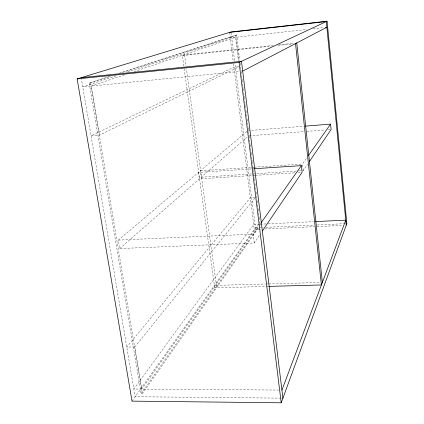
<?xml version="1.0" encoding="UTF-8"?>
<svg xmlns="http://www.w3.org/2000/svg" width="424" height="424" viewBox="0 0 424 424"><rect width="100%" height="100%" fill="white"/><g stroke="black" fill="none" stroke-linecap="round" stroke-linejoin="round"><path stroke-width="0.32" stroke-dasharray="2.12 1.59" d="M251.236 168.932L198.474 172.409L118.307 240.117L119.711 248.559L254.246 242.984L259.811 234.769M298.629 170.946L303.234 170.649L307.633 164.152M109.975 76.251L89.215 83.046L141.118 393.658L142.406 393.668L258.64 227.677M141.118 393.658L258.587 226.628M268.079 286.401L214.751 287.843L216.494 285.373L186.385 68.603M254.246 242.984L253.133 234.133L258.449 226.58M259.97 224.423L260.728 223.342M303.234 170.649L302.508 163.993L307.061 157.527M258.688 224.285L141.786 389.089L134.768 346.991L254.951 197.997M132.028 401.131L255.439 227.836L234.901 63.51M119.711 248.559L199.375 178.886L252.052 175.525M246.922 131.493L200.404 170.782L201.299 177.206L248.575 135.855M238.511 66.743L233.947 67.199L91.049 135.818L99.465 135.134L239.163 66.679M183.809 66.07L182.347 55.571L184.472 54.85L273.782 45.384M124.529 74.831L91.293 86.061L99.465 135.134M133.936 71.651L235.527 37.307L238.436 60.802M116.038 75.848L82.775 86.904L239.39 71.465M127.338 72.096L230.269 37.884L307.146 29.426M119.409 73.161L236.629 34.964L239.793 60.59M89.215 83.046L90.609 82.908L110.749 76.293M122.08 72.573L236.629 34.964M313.06 28.779L323.57 27.618M279.034 44.827L294.139 43.227M182.347 55.571L271.175 46.168M277.757 45.474L292.894 43.873M247.929 130.64L303.679 126.251M249.238 135.802L304.034 131.588M306.674 131.382L325.16 129.961M327.8 129.755L329.782 129.606M200.404 170.782L251.13 167.406M251.787 167.363L253.764 167.231M254.421 167.189L302.508 163.993M251.893 168.885L253.875 168.757M201.299 177.206L297.971 170.989M252.709 175.483L254.686 175.356M255.343 175.313L295.512 172.754M298.146 172.584L300.78 172.42M254.739 197.52L250.319 197.769L126.765 347.049L134.768 346.991M259.589 224.243L253.674 224.524L133.867 389.036L278.621 390.054M260.251 224.211L267.486 223.867M268.143 223.835L313.527 221.673M255.439 227.836L263.331 227.471M265.959 227.349L313.972 225.118M317.258 224.964L345.539 223.655M260.246 229.177L254.289 229.448L233.534 63.913M264.873 228.965L314.497 226.686M317.141 226.564L342.947 225.377M118.307 240.117L253.133 234.133M216.494 285.373L265.456 284.011M266.118 283.995L268.106 283.942M268.763 283.921L320.374 282.485M280.942 398.131L135.166 396.721L81.318 78.27M281.6 398.136L282.919 398.152M90.609 82.908L142.406 393.668M184.175 68.693L214.751 287.843M198.474 172.409L199.375 178.886M184.472 54.85L186.019 65.985M231.038 32.621L234.573 60.881M229.58 32.383L233.211 61.337M240.117 63.213L241.092 71.1M241.171 71.757L242.146 79.643M242.226 80.3L243.201 88.181M243.281 88.839L244.256 96.725M244.335 97.382L245.311 105.269M245.39 105.926L245.878 109.869M245.962 110.521L246.365 113.807M246.445 114.464L246.932 118.407M247.017 119.065L247.987 126.951M248.072 127.608L248.475 130.894M248.559 131.551L249.042 135.489M249.127 136.146L250.096 144.033M250.181 144.69L251.151 152.576M251.236 153.234L252.211 161.115M252.291 161.772L253.266 169.658M253.345 170.316L254.321 178.202M254.4 178.859L254.888 182.797M254.967 183.454L255.375 186.74M255.455 187.397L255.942 191.341M256.022 191.998L256.43 195.284M256.509 195.941L256.997 199.884M257.077 200.541L257.485 203.827M257.564 204.485L258.052 208.423M258.131 209.08L258.539 212.366M258.619 213.023L259.106 216.966M259.186 217.623L259.594 220.909M259.673 221.567L260.161 225.51M235.776 35.054L238.945 60.674"/><path stroke-width="0.64" d="M281.218 402.8L346.853 223.591L327.068 21.2L230.958 31.964L77.147 78.896L132.028 401.131L281.218 402.8L239.094 62.45L327.068 21.2M281.928 390.075L345.756 220.141L315.498 221.582M262.408 230.932L302.095 172.335L301.363 165.625L254.532 168.715M309.467 161.449L331.102 129.5L330.566 124.137L305.646 126.098M261.11 222.801L301.363 165.625M308.577 155.375L330.566 124.137M242.682 71.142L326.856 27.258L325.542 27.401M229.58 32.383L326.3 21.56L346.254 225.224M81.212 77.656L241.473 61.332L282.919 398.152M77.147 78.896L239.094 62.45M268.742 286.386L321.408 284.96L295.523 43.593M296.763 42.946L322.362 282.432"/></g></svg>
